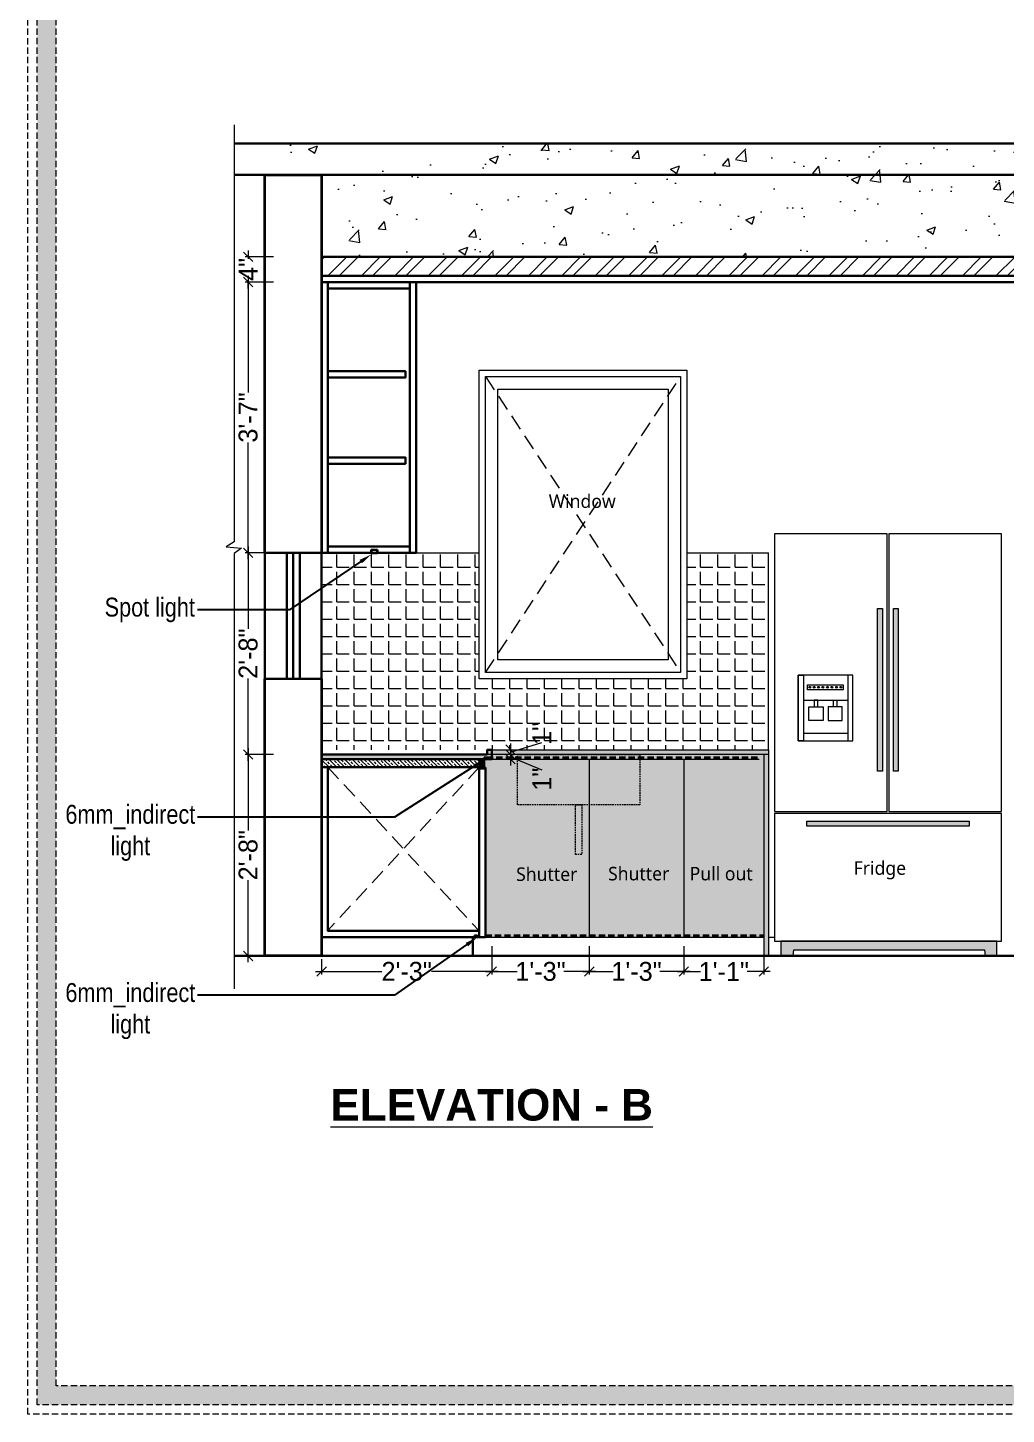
# Model space of a CAD drawing. Header units: millimetres. Extents: x 56222 to 3066687, y -650199 to -121287.
# Drawn here: x 140495 to 140650.3, y -185386 to -185165.9 of the extents above; entities that cross this region are included whole.
import ezdxf
from ezdxf import colors
from ezdxf.entities.mleader import LeaderData, LeaderLine
from ezdxf.math import Vec2, Vec3

# ---------------------------------------------------------------- set-up
doc = ezdxf.new("R2010")
doc.units = ezdxf.units.MM
doc.header["$MEASUREMENT"] = 0
doc.header["$PDMODE"] = 35
for name, pattern in [('DASHED', [0.75, 0.5, -0.25]), ('DASHED2', [0.375, 0.25, -0.125]), ('DASHEDX2', [1.5, 1, -0.5])]:
    doc.linetypes.add(name, pattern=pattern)
doc.layers.get('Defpoints').update_dxf_attribs({"color": 220})
for name, color, linetype, lineweight in [('03FUN', 37, 'Continuous', 9), ('DIM.', 250, 'Continuous', 13), ('Dimension', 10, 'DASHEDX2', 20), ('ELEVATION', 250, 'Continuous', 9), ('FIRST FLOOR ( DW_RAIL )', 7, 'Continuous', 9), ('FURNITURE', 32, 'Continuous', 9), ('furniture dimensions', 1, 'DASHED', 0), ('FURNITURE-1', 252, 'Continuous', 13), ('Labelling', 1, 'Continuous', 25), ('SECTION ( SLAB PLine )', 104, 'Continuous', 30), ('Text', 7, 'Continuous', 15), ('UTILITY', 48, 'Continuous', 9), ('wall', 7, 'Continuous', 30), ('XX~SLAB ( BEAM )~ ( DIM )', 7, 'Continuous', 9)]:
    doc.layers.add(name, color=color, linetype=linetype, lineweight=lineweight)
doc.layers.add('hatch', color=250, linetype='Continuous', lineweight=9, transparency=0.5)
doc.layers.add('str coll', color=6, linetype='Continuous')
doc.styles.add('century g', font='GOTHIC.TTF')
doc.styles.get("Standard").update_dxf_attribs({"font": 'arial.ttf', "height": 6})
doc.styles.add('style4', font='ARIALN.TTF')
doc.dimstyles.new('Archana', dxfattribs={"dimtxt": 2, "dimasz": 0.75, "dimexe": 0.5, "dimexo": 0.5, "dimgap": 0, "dimtad": 0, "dimzin": 0, "dimdsep": 46, "dimlunit": 4, "dimtxsty": 'century g', "dimblk": 'OBLIQUE', "dimcen": 0, "dimdle": 1, "dimclrd": 256, "dimclre": 256, "dimclrt": 256, "dimadec": 0, "dimazin": 0, "dimtfac": 1, "dimtofl": 0, "dimtmove": 1, "dimatfit": 3, "dimfxl": 1, "dimfxlon": 1, "dimtolj": 1, "dimtzin": 0, "dimlwd": -1, "dimlwe": -1, "dimarcsym": 0})
pattern_1 = [(50, (1711.175, -1092.216), (14.34520365, -1.2550427), [1.5, -16.5]), (355, (1711.175, -1092.216), (-2.7750267, 15.0438427), [1.2, -13.2]), (100.4514445, (1712.37, -1092.32), (11.5701769, 13.7887998), [1.2748038, -14.0228422]), (46.1842, (1711.175, -1088.216), (21.3448266, -3.3103856), [2.25, -24.75]), (96.635635, (1712.954, -1088.492), (18.693239, 19.482372), [1.9122068, -21.0342752]), (351.184164, (1711.175, -1088.216), (18.693239, 19.482372), [1.8, -19.8]), (21, (1713.175, -1089.216), (11.93814104, -8.0523778), [1.5, -16.5]), (326, (1713.175, -1089.216), (4.8663066, 14.5030009), [1.2, -13.2]), (71.451445, (1714.17, -1089.887), (16.8044475, 6.45062306), [1.2748038, -14.0228422]), (37.5, (1711.175, -1092.2157), (0.24319711, 6.65787708), [0, -13.04, 0, -13.4, 0, -13.25]), (7.5, (1711.175, -1092.216), (5.26139075, 7.88823424), [0, -7.64, 0, -12.74, 0, -5.05]), (327.5, (1706.715, -1092.2157), (10.67644872, -0.45109743), [0, -5, 0, -15.6, 0, -20.7]), (317.5, (1704.715, -1092.216), (11.6637234, 2.00209965), [0, -6.5, 0, -10.36, 0, -14.7])]

# ---------------------------------------------------------------- blocks, each defined once
blk = doc.blocks.new('_Oblique')
at = {"layer": 'wall', "color": 0, "lineweight": -2}
blk.add_line((-0.5, -0.5), (0.5, 0.5), dxfattribs=at)
blk = doc.blocks.new('*D332')
at = {"layer": 'Defpoints', "color": 0, "linetype": 'Continuous', "lineweight": 30, "transparency": 16777216}
for p in [(140568.63, -185282.01), (140541.63, -185313.26), (140568.63, -185315.72)]:
    blk.add_point(p, dxfattribs=at)
at = {"layer": 'furniture dimensions', "color": 5, "linetype": 'Continuous', "transparency": 16777216}
for p, q in [((140568.63, -185311.72), (140568.63, -185316.22)), ((140540.63, -185315.72), (140551.17, -185315.72)), ((140569.63, -185315.72), (140559.08, -185315.72))]:
    blk.add_line(p, q, dxfattribs=at)
at = {"layer": 'furniture dimensions', "color": 5, "linetype": 'ByBlock', "transparency": 16777216}
blk.add_line((140541.63, -185313.76), (140541.63, -185316.22), dxfattribs=at)
at = {"layer": 'furniture dimensions', "color": 5, "linetype": 'Continuous', "transparency": 16777216, "xscale": 1.5, "yscale": 1.5, "zscale": 1.5, "rotation": 180}
blk.add_blockref('_Oblique', (140541.63, -185315.72), dxfattribs=at)
at = {"layer": 'furniture dimensions', "color": 5, "linetype": 'Continuous', "transparency": 16777216, "xscale": 1.5, "yscale": 1.5, "zscale": 1.5}
blk.add_blockref('_Oblique', (140568.63, -185315.72), dxfattribs=at)
at = {"layer": 'furniture dimensions', "linetype": 'Continuous', "lineweight": 0, "transparency": 16777216, "insert": (140555.13, -185315.72), "char_height": 3, "attachment_point": 5, "style": 'century g'}
blk.add_mtext('\\A1;2\'-3"', dxfattribs=at)
blk = doc.blocks.new('*D333')
at = {"layer": 'Defpoints', "color": 0, "linetype": 'Continuous', "lineweight": 30, "transparency": 16777216}
for p in [(140529.96, -185281.26), (140541.63, -185281.26), (140541.63, -185313.26)]:
    blk.add_point(p, dxfattribs=at)
at = {"layer": 'furniture dimensions', "color": 5, "linetype": 'Continuous', "transparency": 16777216}
for p, q in [((140529.96, -185280.26), (140529.96, -185293.31)), ((140533.96, -185281.26), (140529.46, -185281.26)), ((140529.96, -185314.26), (140529.96, -185301.22))]:
    blk.add_line(p, q, dxfattribs=at)
at = {"layer": 'furniture dimensions', "color": 5, "linetype": 'ByBlock', "transparency": 16777216}
blk.add_line((140533.96, -185313.26), (140529.46, -185313.26), dxfattribs=at)
at = {"layer": 'furniture dimensions', "color": 5, "linetype": 'Continuous', "transparency": 16777216, "xscale": 1.5, "yscale": 1.5, "zscale": 1.5}
for p, rotation in [((140529.96, -185281.26), 90), ((140529.96, -185313.26), 270)]:
    blk.add_blockref('_Oblique', p, dxfattribs=dict(at, rotation=rotation))
at = {"layer": 'furniture dimensions', "linetype": 'Continuous', "lineweight": 0, "transparency": 16777216, "insert": (140529.96, -185297.26), "char_height": 3, "attachment_point": 5, "rotation": 90, "style": 'century g'}
blk.add_mtext('\\A1;2\'-8"', dxfattribs=at)
blk = doc.blocks.new('*D334')
at = {"layer": 'Defpoints', "color": 0, "linetype": 'Continuous', "lineweight": 30, "transparency": 16777216}
for p in [(140529.96, -185249.26), (140541.63, -185249.26), (140541.63, -185281.26)]:
    blk.add_point(p, dxfattribs=at)
at = {"layer": 'furniture dimensions', "color": 5, "linetype": 'Continuous', "transparency": 16777216}
for p, q in [((140533.96, -185249.26), (140529.46, -185249.26)), ((140529.96, -185248.26), (140529.96, -185261.31)), ((140529.96, -185282.26), (140529.96, -185269.22))]:
    blk.add_line(p, q, dxfattribs=at)
at = {"layer": 'furniture dimensions', "color": 5, "linetype": 'ByBlock', "transparency": 16777216}
blk.add_line((140533.96, -185281.26), (140529.46, -185281.26), dxfattribs=at)
at = {"layer": 'furniture dimensions', "color": 5, "linetype": 'Continuous', "transparency": 16777216, "xscale": 1.5, "yscale": 1.5, "zscale": 1.5}
for p, rotation in [((140529.96, -185249.26), 90), ((140529.96, -185281.26), 270)]:
    blk.add_blockref('_Oblique', p, dxfattribs=dict(at, rotation=rotation))
at = {"layer": 'furniture dimensions', "linetype": 'Continuous', "lineweight": 0, "transparency": 16777216, "insert": (140529.96, -185265.26), "char_height": 3, "attachment_point": 5, "rotation": 90, "style": 'century g'}
blk.add_mtext('\\A1;2\'-8"', dxfattribs=at)
blk = doc.blocks.new('*D335')
at = {"layer": 'Defpoints', "color": 0, "linetype": 'Continuous', "lineweight": 30, "transparency": 16777216}
for p in [(140529.96, -185206.26), (140541.63, -185206.26), (140541.63, -185249.26)]:
    blk.add_point(p, dxfattribs=at)
at = {"layer": 'furniture dimensions', "color": 5, "linetype": 'Continuous', "transparency": 16777216}
for p, q in [((140533.96, -185206.26), (140529.46, -185206.26)), ((140529.96, -185205.26), (140529.96, -185223.82)), ((140529.96, -185250.26), (140529.96, -185231.71))]:
    blk.add_line(p, q, dxfattribs=at)
at = {"layer": 'furniture dimensions', "color": 5, "linetype": 'ByBlock', "transparency": 16777216}
blk.add_line((140533.96, -185249.26), (140529.46, -185249.26), dxfattribs=at)
at = {"layer": 'furniture dimensions', "color": 5, "linetype": 'Continuous', "transparency": 16777216, "xscale": 1.5, "yscale": 1.5, "zscale": 1.5}
for p, rotation in [((140529.96, -185206.26), 90), ((140529.96, -185249.26), 270)]:
    blk.add_blockref('_Oblique', p, dxfattribs=dict(at, rotation=rotation))
at = {"layer": 'furniture dimensions', "linetype": 'Continuous', "lineweight": 0, "transparency": 16777216, "insert": (140529.96, -185227.76), "char_height": 3, "attachment_point": 5, "rotation": 90, "style": 'century g'}
blk.add_mtext('\\A1;3\'-7"', dxfattribs=at)
blk = doc.blocks.new('*D336')
at = {"layer": 'Defpoints', "color": 0, "linetype": 'Continuous', "lineweight": 30, "transparency": 16777216}
for p in [(140568.63, -185282.01), (140584.13, -185310.26), (140584.13, -185315.72)]:
    blk.add_point(p, dxfattribs=at)
at = {"layer": 'furniture dimensions', "color": 5, "linetype": 'ByBlock', "transparency": 16777216}
blk.add_line((140568.63, -185311.72), (140568.63, -185316.22), dxfattribs=at)
at = {"layer": 'furniture dimensions', "color": 5, "linetype": 'Continuous', "transparency": 16777216}
for p, q in [((140584.13, -185311.72), (140584.13, -185316.22)), ((140567.63, -185315.72), (140572.66, -185315.72)), ((140585.13, -185315.72), (140580.1, -185315.72))]:
    blk.add_line(p, q, dxfattribs=at)
at = {"layer": 'furniture dimensions', "color": 5, "linetype": 'Continuous', "transparency": 16777216, "xscale": 1.5, "yscale": 1.5, "zscale": 1.5, "rotation": 180}
blk.add_blockref('_Oblique', (140568.63, -185315.72), dxfattribs=at)
at = {"layer": 'furniture dimensions', "color": 5, "linetype": 'Continuous', "transparency": 16777216, "xscale": 1.5, "yscale": 1.5, "zscale": 1.5}
blk.add_blockref('_Oblique', (140584.13, -185315.72), dxfattribs=at)
at = {"layer": 'furniture dimensions', "linetype": 'Continuous', "lineweight": 0, "transparency": 16777216, "insert": (140576.38, -185315.72), "char_height": 3, "attachment_point": 5, "style": 'century g'}
blk.add_mtext('\\A1;1\'-3"', dxfattribs=at)
blk = doc.blocks.new('*D337')
at = {"layer": 'Defpoints', "color": 0, "linetype": 'Continuous', "lineweight": 30, "transparency": 16777216}
for p in [(140599.13, -185310.26), (140611.86, -185310.26), (140611.86, -185315.72)]:
    blk.add_point(p, dxfattribs=at)
at = {"layer": 'furniture dimensions', "color": 5, "linetype": 'ByBlock', "transparency": 16777216}
blk.add_line((140599.13, -185311.72), (140599.13, -185316.22), dxfattribs=at)
at = {"layer": 'furniture dimensions', "color": 5, "linetype": 'Continuous', "transparency": 16777216}
for p, q in [((140611.86, -185311.72), (140611.86, -185316.22)), ((140598.13, -185315.72), (140601.77, -185315.72)), ((140612.86, -185315.72), (140609.21, -185315.72))]:
    blk.add_line(p, q, dxfattribs=at)
at = {"layer": 'furniture dimensions', "color": 5, "linetype": 'Continuous', "transparency": 16777216, "xscale": 1.5, "yscale": 1.5, "zscale": 1.5, "rotation": 180}
blk.add_blockref('_Oblique', (140599.13, -185315.72), dxfattribs=at)
at = {"layer": 'furniture dimensions', "color": 5, "linetype": 'Continuous', "transparency": 16777216, "xscale": 1.5, "yscale": 1.5, "zscale": 1.5}
blk.add_blockref('_Oblique', (140611.86, -185315.72), dxfattribs=at)
at = {"layer": 'furniture dimensions', "linetype": 'Continuous', "lineweight": 0, "transparency": 16777216, "insert": (140605.49, -185315.72), "char_height": 3, "attachment_point": 5, "style": 'century g'}
blk.add_mtext('\\A1;1\'-1"', dxfattribs=at)
blk = doc.blocks.new('*D318')
at = {"layer": 'Defpoints', "color": 0, "linetype": 'Continuous', "lineweight": 30, "transparency": 16777216}
for p in [(140529.96, -185202.26), (140541.63, -185202.26), (140541.63, -185206.26)]:
    blk.add_point(p, dxfattribs=at)
at = {"layer": 'furniture dimensions', "color": 5, "linetype": 'Continuous', "transparency": 16777216}
for p, q in [((140529.96, -185201.26), (140529.96, -185202.56)), ((140533.96, -185202.26), (140529.46, -185202.26)), ((140529.96, -185207.26), (140529.96, -185205.97))]:
    blk.add_line(p, q, dxfattribs=at)
at = {"layer": 'furniture dimensions', "color": 5, "linetype": 'ByBlock', "transparency": 16777216}
blk.add_line((140533.96, -185206.26), (140529.46, -185206.26), dxfattribs=at)
at = {"layer": 'furniture dimensions', "color": 5, "linetype": 'Continuous', "transparency": 16777216, "xscale": 1.5, "yscale": 1.5, "zscale": 1.5}
for p, rotation in [((140529.96, -185202.26), 90), ((140529.96, -185206.26), 270)]:
    blk.add_blockref('_Oblique', p, dxfattribs=dict(at, rotation=rotation))
at = {"layer": 'furniture dimensions', "linetype": 'Continuous', "lineweight": 0, "transparency": 16777216, "insert": (140529.96, -185204.26), "char_height": 3, "attachment_point": 5, "rotation": 90, "style": 'century g'}
blk.add_mtext('\\A1;4"', dxfattribs=at)
blk = doc.blocks.new('*D291')
at = {"layer": 'Defpoints', "color": 0, "linetype": 'Continuous', "lineweight": 30, "transparency": 16777216}
for p in [(140584.13, -185310.26), (140599.13, -185310.26), (140599.13, -185315.72)]:
    blk.add_point(p, dxfattribs=at)
at = {"layer": 'furniture dimensions', "color": 5, "linetype": 'ByBlock', "transparency": 16777216}
blk.add_line((140584.13, -185311.72), (140584.13, -185316.22), dxfattribs=at)
at = {"layer": 'furniture dimensions', "color": 5, "linetype": 'Continuous', "transparency": 16777216}
for p, q in [((140599.13, -185311.72), (140599.13, -185316.22)), ((140583.13, -185315.72), (140587.91, -185315.72)), ((140600.13, -185315.72), (140595.35, -185315.72))]:
    blk.add_line(p, q, dxfattribs=at)
at = {"layer": 'furniture dimensions', "color": 5, "linetype": 'Continuous', "transparency": 16777216, "xscale": 1.5, "yscale": 1.5, "zscale": 1.5, "rotation": 180}
blk.add_blockref('_Oblique', (140584.13, -185315.72), dxfattribs=at)
at = {"layer": 'furniture dimensions', "color": 5, "linetype": 'Continuous', "transparency": 16777216, "xscale": 1.5, "yscale": 1.5, "zscale": 1.5}
blk.add_blockref('_Oblique', (140599.13, -185315.72), dxfattribs=at)
at = {"layer": 'furniture dimensions', "linetype": 'Continuous', "lineweight": 0, "transparency": 16777216, "insert": (140591.63, -185315.72), "char_height": 3, "attachment_point": 5, "style": 'century g'}
blk.add_mtext('\\A1;1\'-3"', dxfattribs=at)
blk = doc.blocks.new('*D338')
at = {"layer": 'Defpoints', "color": 0, "linetype": 'Continuous', "lineweight": 30, "transparency": 16777216}
for p in [(140571.61, -185280.51), (140571.61, -185281.26), (140571.61, -185281.26)]:
    blk.add_point(p, dxfattribs=at)
at = {"layer": 'furniture dimensions', "color": 5, "linetype": 'Continuous', "transparency": 16777216}
for p, q in [((140571.61, -185280.89), (140576.61, -185279.39)), ((140571.61, -185279.51), (140571.61, -185282.26)), ((140571.61, -185281.26), (140572.11, -185281.26))]:
    blk.add_line(p, q, dxfattribs=at)
at = {"layer": 'furniture dimensions', "color": 5, "linetype": 'ByBlock', "transparency": 16777216}
blk.add_line((140571.61, -185280.51), (140572.11, -185280.51), dxfattribs=at)
at = {"layer": 'furniture dimensions', "color": 5, "linetype": 'Continuous', "transparency": 16777216, "xscale": 1.5, "yscale": 1.5, "zscale": 1.5}
for p, rotation in [((140571.61, -185280.51), 90), ((140571.61, -185281.26), 270)]:
    blk.add_blockref('_Oblique', p, dxfattribs=dict(at, rotation=rotation))
at = {"layer": 'furniture dimensions', "linetype": 'Continuous', "lineweight": 0, "transparency": 16777216, "insert": (140576.61, -185277.93), "char_height": 3, "attachment_point": 5, "rotation": 90, "style": 'century g'}
blk.add_mtext('\\A1;1"', dxfattribs=at)
blk = doc.blocks.new('*D339')
at = {"layer": 'Defpoints', "color": 0, "linetype": 'Continuous', "lineweight": 30, "transparency": 16777216}
for p in [(140571.61, -185281.26), (140571.61, -185282.01), (140571.61, -185282.01)]:
    blk.add_point(p, dxfattribs=at)
at = {"layer": 'furniture dimensions', "color": 5, "linetype": 'Continuous', "transparency": 16777216}
for p, q in [((140571.61, -185280.26), (140571.61, -185283.01)), ((140571.61, -185281.64), (140576.61, -185283.73)), ((140571.61, -185282.01), (140572.11, -185282.01))]:
    blk.add_line(p, q, dxfattribs=at)
at = {"layer": 'furniture dimensions', "color": 5, "linetype": 'ByBlock', "transparency": 16777216}
blk.add_line((140571.61, -185281.26), (140572.11, -185281.26), dxfattribs=at)
at = {"layer": 'furniture dimensions', "color": 5, "linetype": 'Continuous', "transparency": 16777216, "xscale": 1.5, "yscale": 1.5, "zscale": 1.5}
for p, rotation in [((140571.61, -185281.26), 90), ((140571.61, -185282.01), 270)]:
    blk.add_blockref('_Oblique', p, dxfattribs=dict(at, rotation=rotation))
at = {"layer": 'furniture dimensions', "linetype": 'Continuous', "lineweight": 0, "transparency": 16777216, "insert": (140576.61, -185285.19), "char_height": 3, "attachment_point": 5, "rotation": 90, "style": 'century g'}
blk.add_mtext('\\A1;1"', dxfattribs=at)

msp = doc.modelspace()

# ---------------------------------------------------------------- hatches: boundary and pattern name
at = {"layer": '03FUN', "linetype": 'ByBlock'}
h = msp.add_hatch(color=250, dxfattribs=at)
h.paths.add_polyline_path([(140633.2, -185258.11), (140632.43, -185258.11), (140632.43, -185283.89), (140633.2, -185283.89)])
h.paths.add_polyline_path([(140630.69, -185258.11), (140629.92, -185258.11), (140629.92, -185283.89), (140630.69, -185283.89)])
for points in [[(140644.45, -185291.87), (140618.67, -185291.87), (140618.67, -185292.65), (140644.45, -185292.65)], [(140648.84, -185310.9), (140614.52, -185310.9), (140614.52, -185313.26), (140616.5, -185313.26), (140616.62, -185312.3), (140646.87, -185312.3), (140646.99, -185313.26), (140648.84, -185313.26)]]:
    msp.add_hatch(color=250, dxfattribs=at).paths.add_polyline_path(points)
at = {"layer": 'Dimension', "true_color": 0xd39e00}
h = msp.add_hatch(color=42, dxfattribs=at)
h.paths.add_polyline_path([(140496.46, -185082.32), (140496.46, -185384.51), (140925.8, -185384.51), (140925.8, -185082.32)])
h.paths.add_polyline_path([(140499.47, -185085.33), (140922.78, -185085.33), (140922.78, -185381.5), (140499.47, -185381.5)], flags=16)
at = {"layer": 'FURNITURE', "lineweight": 5, "true_color": 0xc7c8ca, "transparency": 33554687}
h = msp.add_hatch(dxfattribs=at)
h.set_pattern_fill('ANGLE', color=9, scale=10)
h.set_pattern_definition([(0, (-115.7287, -1095.0226), (0, 2.75), [2, -0.75]), (90, (-115.7287, -1095.0226), (-2.75, 2e-16), [2, -0.75])])
h.paths.add_polyline_path([(140612.61, -185249.26), (140599.63, -185249.26), (140599.63, -185269.26), (140566.63, -185269.26), (140566.63, -185249.26), (140541.63, -185249.26), (140541.63, -185280.51), (140563.58, -185280.51, -0.441975), (140570.17, -185280.51), (140612.61, -185280.51)])
h.paths.add_polyline_path([(140563.58, -185280.51), (140566.24, -185280.51, -0.04077), (140566.25, -185280.51), (140566.78, -185280.51), (140570.17, -185280.51, 0.44186)], flags=17)
at = {"layer": 'FURNITURE', "lineweight": 30, "true_color": 0x939598, "transparency": 33554687}
h = msp.add_hatch(color=252, dxfattribs=at)
h.dxf.hatch_style = 1
edge = h.paths.add_edge_path()
edge.add_line((140541.63, -185282.01), (140541.63, -185281.25))
edge.add_line((140541.63, -185281.25), (140567.9, -185281.26))
edge.add_line((140567.9, -185281.26), (140567.9, -185280.61))
edge.add_arc((140568, -185280.61), 0.1, 90, 180, ccw=False)
edge.add_line((140568, -185280.51), (140568.53, -185280.51))
edge.add_arc((140568.53, -185280.61), 0.1, 0, 90, ccw=False)
edge.add_line((140568.63, -185280.61), (140568.63, -185282.01))
edge.add_line((140568.63, -185282.01), (140541.63, -185282.01))
at = {"layer": 'FURNITURE', "lineweight": 30, "true_color": 0x636466, "transparency": 33554687}
h = msp.add_hatch(color=251, dxfattribs=at)
h.dxf.hatch_style = 1
h.paths.add_polyline_path([(140612.61, -185280.51), (140568.53, -185280.51, -0.418282), (140568.63, -185280.61), (140568.63, -185281.26), (140572.73, -185281.26), (140572.73, -185281.26), (140592.16, -185281.26), (140612.61, -185281.26)])
at = {"layer": 'FURNITURE', "lineweight": 30, "true_color": 0x939598, "transparency": 33554687}
h = msp.add_hatch(color=252, dxfattribs=at)
h.dxf.hatch_style = 1
h.paths.add_polyline_path([(140611.86, -185281.26), (140592.16, -185281.26), (140592.16, -185282.01), (140611.11, -185282.01)])
h.paths.add_polyline_path([(140592.16, -185281.26), (140572.73, -185281.26), (140572.73, -185282.01), (140592.16, -185282.01)])
h.paths.add_polyline_path([(140572.73, -185281.26), (140566.88, -185281.26), (140566.88, -185282.01), (140572.73, -185282.01)])
h.paths.add_polyline_path([(140611.86, -185281.26), (140611.11, -185282.01), (140611.11, -185282.01), (140611.86, -185282.01)])
at = {"layer": 'FURNITURE', "lineweight": 30, "true_color": 0xc8a668, "transparency": 33554559}
h = msp.add_hatch(color=43, dxfattribs=at)
h.dxf.hatch_style = 1
edge = h.paths.add_edge_path()
edge.add_line((140567.63, -185282.01), (140566.88, -185282.01))
edge.add_line((140566.88, -185282.01), (140566.88, -185282.01))
edge.add_line((140566.88, -185282.01), (140566.88, -185283.11))
edge.add_arc((140567.08, -185283.11), 0.2, 180, 270)
edge.add_line((140567.08, -185283.31), (140567.63, -185283.31))
edge.add_line((140567.63, -185283.31), (140567.63, -185283.01))
edge.add_line((140567.63, -185283.01), (140567.63, -185283.01))
edge.add_line((140567.63, -185283.01), (140567.63, -185282.01))
at = {"layer": 'FURNITURE', "lineweight": 0, "true_color": 0xc8a668, "transparency": 33554559}
h = msp.add_hatch(color=43, dxfattribs=at)
h.dxf.hatch_style = 1
h.paths.add_polyline_path([(140569.13, -185282.01), (140567.63, -185282.01), (140567.63, -185310.26), (140569.13, -185310.26)])
at = {"layer": 'FURNITURE', "lineweight": 30, "true_color": 0xc8a668, "transparency": 33554559}
h = msp.add_hatch(color=43, dxfattribs=at)
h.dxf.hatch_style = 1
h.paths.add_polyline_path([(140584.13, -185282.01), (140569.13, -185282.01), (140569.13, -185310.26), (140584.13, -185310.26)])
h.paths.add_polyline_path([(140599.13, -185282.01), (140584.13, -185282.01), (140584.13, -185310.26), (140599.13, -185310.26)])
h.paths.add_polyline_path([(140611.86, -185282.01), (140599.13, -185282.01), (140599.13, -185310.26), (140611.86, -185310.26)])
at = {"layer": 'FURNITURE', "lineweight": 30, "true_color": 0x939598, "transparency": 33554687}
h = msp.add_hatch(color=252, dxfattribs=at)
h.dxf.hatch_style = 1
h.paths.add_polyline_path([(140612.61, -185281.26), (140611.86, -185281.26), (140611.86, -185313.26), (140612.61, -185313.26)])
at = {"layer": 'FURNITURE-1', "lineweight": 18, "true_color": 0xc7c8ca}
h = msp.add_hatch(dxfattribs=at)
h.set_pattern_fill('AR-CONC', color=9, scale=2)
h.set_pattern_definition(pattern_1)
h.paths.add_polyline_path([(140785.66, -185184.26), (140527.75, -185184.26), (140527.75, -185189.26), (140773.63, -185189.26), (140778.13, -185189.26), (140785.66, -185189.26)])
h = msp.add_hatch(dxfattribs=at)
h.set_pattern_fill('AR-CONC', color=9, scale=2)
h.set_pattern_definition(pattern_1)
h.paths.add_polyline_path([(140773.63, -185189.26), (140696.13, -185189.26), (140541.63, -185189.26), (140541.63, -185202.26), (140773.63, -185202.26)])
at = {"layer": 'FURNITURE-1', "lineweight": 18, "transparency": 33554572}
h = msp.add_hatch(dxfattribs=at)
h.set_pattern_fill('ANSI32', color=6, scale=10)
h.set_pattern_definition([(45, (1711.175, -1092.2157), (-2.65165043, 2.65165043), []), (45, (1712.943, -1092.2157), (-2.65165043, 2.65165043), [])])
h.paths.add_polyline_path([(140773.63, -185202.26), (140696.13, -185202.26), (140696.13, -185202.29), (140687.13, -185202.29), (140541.63, -185202.26), (140541.63, -185205.26), (140773.63, -185205.26)])
at = {"layer": 'hatch', "transparency": 33554651}
h = msp.add_hatch(dxfattribs=at)
h.set_pattern_fill('ANSI33', color=256, scale=3.493167, angle=90, style=0)
h.set_pattern_definition([(135, (-5354664.0167, 4411106.0125), (-0.61751058278, -0.61751058278), []), (135, (-5354664.0167, 4411106.63), (-0.61751058278, -0.61751058278), [0.43664592054, -0.21832296027])])
h.paths.add_polyline_path([(140541.63, -185283.3), (140541.63, -185282.01), (140566.68, -185282.02), (140566.68, -185283.3)])

# ---------------------------------------------------------------- linework, layer by layer
at = {"layer": 'Dimension', "color": 42, "true_color": 0xd39e00, "elevation": 0.26}
for points in [[(140494.95, -185080.81), (140927.3, -185080.81), (140927.3, -185386.02), (140494.95, -185386.02)], [(140496.46, -185082.32), (140925.8, -185082.32), (140925.8, -185384.51), (140496.46, -185384.51)], [(140499.47, -185085.33), (140922.78, -185085.33), (140922.78, -185381.5), (140499.47, -185381.5)]]:
    msp.add_lwpolyline(points, close=True, dxfattribs=at)
at = {"layer": 'ELEVATION', "lineweight": 0, "elevation": 0.13}
for points in [[(140566.63, -185220.26), (140599.63, -185220.26), (140599.63, -185269.26), (140566.63, -185269.26)], [(140567.63, -185221.26), (140598.63, -185221.26), (140598.63, -185268.26), (140567.63, -185268.26)], [(140569.63, -185223.26), (140596.63, -185223.26), (140596.63, -185266.26), (140569.63, -185266.26)]]:
    msp.add_lwpolyline(points, close=True, dxfattribs=at)
at = {"layer": 'FIRST FLOOR ( DW_RAIL )', "lineweight": 0}
for p, q in [((140541.63, -185249.26, 0.13), (140541.63, -185206.26, 0.13)), ((140565.64, -185310.26, 0.13), (140568.63, -185310.26, 0.13))]:
    msp.add_line(p, q, dxfattribs=at)
at = {"layer": 'FURNITURE', "lineweight": 30, "ltscale": 0.4}
for p, q in [((140542.63, -185206.26, 0.13), (140542.63, -185249.26, 0.13)), ((140568, -185280.51, 0.13), (140568.53, -185280.51, 0.13)), ((140567.9, -185281.26, 0.13), (140541.63, -185281.25, 0.13)), ((140541.63, -185281.26, 0.13), (140541.63, -185310.27, 0.13)), ((140566.88, -185282.01, 0.13), (140541.63, -185282.01, 0.13)), ((140541.63, -185283.3, 0.13), (140541.63, -185313.26, 0.13)), ((140542.63, -185282.01, 0.13), (140542.63, -185282.01, 0.13)), ((140542.63, -185283.3, 0.13), (140542.63, -185309.27, 0.13)), ((140566.63, -185310.26, 0.13), (140566.63, -185283.3, 0.13)), ((140567.63, -185310.26, 0.13), (140567.63, -185283.31, 0.13)), ((140566.63, -185283.51, 0.13), (140567.63, -185283.51, 0.13)), ((140565.63, -185310.26, 0.13), (140565.63, -185313.26, 0.13)), ((140567.63, -185310.26, 0.13), (140566.63, -185310.26, 0.13))]:
    msp.add_line(p, q, dxfattribs=at)
at = {"layer": 'FURNITURE', "lineweight": 30}
for p, q in [((140550.48, -185248.76, 0.13), (140549.48, -185248.76, 0.13)), ((140549.48, -185248.76, 0.13), (140549.48, -185249.26, 0.13)), ((140550.48, -185248.76, 0.13), (140550.48, -185249.26, 0.13)), ((140566.68, -185283.3, 0.13), (140541.63, -185283.3, 0.13)), ((140567.44, -185281.75, 0.13), (140567.88, -185281.75, 0.13)), ((140567.44, -185281.75, 0.13), (140567.44, -185282.01, 0.13)), ((140567.88, -185281.75, 0.13), (140567.88, -185282.01, 0.13)), ((140565.91, -185310, 0.13), (140566.35, -185310, 0.13)), ((140565.91, -185310, 0.13), (140565.91, -185310.26, 0.13)), ((140566.35, -185310, 0.13), (140566.35, -185310.26, 0.13))]:
    msp.add_line(p, q, dxfattribs=at)
at = {"layer": 'FURNITURE', "color": 9, "lineweight": 5, "true_color": 0xc7c8ca, "transparency": 33554687}
for p, q in [((140556.63, -185249.26, 0.13), (140566.63, -185249.26, 0.13)), ((140599.63, -185249.26, 0.13), (140612.61, -185249.26, 0.13)), ((140612.61, -185280.51, 0.13), (140612.61, -185249.26, 0.13))]:
    msp.add_line(p, q, dxfattribs=at)
at = {"layer": 'FURNITURE', "color": 0, "lineweight": 0}
for p, q in [((140568.27, -185280.51, 0.13), (140612.61, -185280.51, 0.13)), ((140612.61, -185280.51, 0.13), (140612.61, -185313.29, 0.13)), ((140612.61, -185281.26, 0.13), (140541.63, -185281.26, 0.13)), ((140566.88, -185282.01, 0.13), (140611.11, -185282.01, 0.13)), ((140611.86, -185281.26, 0.13), (140611.86, -185313.26, 0.13))]:
    msp.add_line(p, q, dxfattribs=at)
at = {"layer": 'FURNITURE', "color": 0, "lineweight": 30, "ltscale": 0.4}
msp.add_line((140566.88, -185282.01, 0.13), (140541.63, -185282.01, 0.13), dxfattribs=at)
at = {"layer": 'FURNITURE', "lineweight": 0}
for p, q in [((140566.16, -185281.26, 0.13), (140544.63, -185281.26, 0.13)), ((140568.63, -185282.01, 0.13), (140611.13, -185282.01, 0.13)), ((140584.13, -185282.01, 0.13), (140584.13, -185310.26, 0.13)), ((140599.13, -185282.01, 0.13), (140599.13, -185310.26, 0.13)), ((140568.63, -185310.26, 0.13), (140611.86, -185310.26, 0.13))]:
    msp.add_line(p, q, dxfattribs=at)
at = {"layer": 'FURNITURE', "color": 3, "linetype": 'DASHEDX2', "lineweight": 30}
for p, q in [((140567.86, -185281.76, 0.13), (140611.36, -185281.76, 0.13)), ((140567.64, -185310.01, 0.13), (140611.86, -185310.01, 0.13))]:
    msp.add_line(p, q, dxfattribs=at)
at = {"layer": 'FURNITURE', "lineweight": 30, "ltscale": 0.4, "elevation": 0.13}
for points in [[(140556.63, -185207.26), (140556.63, -185206.26), (140541.63, -185206.26)], [(140542.63, -185207.26), (140555.63, -185207.26)], [(140542.63, -185248.26), (140555.63, -185248.26), (140555.63, -185249.26), (140541.63, -185249.26), (140541.63, -185248.26)], [(140566.63, -185310.26), (140541.63, -185310.27), (140541.63, -185309.27)], [(140566.63, -185309.26), (140542.63, -185309.27), (140542.63, -185309.27)], [(140567.63, -185309.26), (140567.63, -185309.26), (140567.63, -185310.26)]]:
    msp.add_lwpolyline(points, dxfattribs=at)
msp.add_lwpolyline([(140556.63, -185206.26), (140555.63, -185206.26), (140555.63, -185249.26), (140556.63, -185249.26)], close=True, dxfattribs=at)
at = {"layer": 'FURNITURE', "lineweight": 30, "elevation": 0.13}
for points in [[(140542.63, -185221.43), (140554.93, -185221.43), (140554.93, -185220.43), (140542.63, -185220.43)], [(140542.63, -185235.1), (140554.93, -185235.1), (140554.93, -185234.1), (140542.63, -185234.1)]]:
    msp.add_lwpolyline(points, close=True, dxfattribs=at)
at = {"layer": 'FURNITURE', "color": 3, "lineweight": 30, "elevation": 0.13}
for points in [[(140550.44, -185248.79), (140549.53, -185248.79), (140549.53, -185249.3), (140550.44, -185249.3)], [(140567.46, -185281.76), (140567.86, -185281.76), (140567.86, -185282.01), (140567.46, -185282.01)], [(140565.93, -185310.01), (140566.33, -185310.01), (140566.33, -185310.26), (140565.93, -185310.26)]]:
    msp.add_lwpolyline(points, close=True, dxfattribs=at)
at = {"layer": 'FURNITURE', "lineweight": 30, "ltscale": 0.4, "elevation": 0.13}
msp.add_lwpolyline([(140567.9, -185281.26), (140567.9, -185280.61, -0.414214), (140568, -185280.51), (140568.53, -185280.51, -0.414214), (140568.63, -185280.61), (140568.63, -185282.01), (140566.68, -185282.01)], format="xyb", dxfattribs=at)
msp.add_lwpolyline([(140567.63, -185283.31), (140567.08, -185283.31, -0.414214), (140566.88, -185283.11), (140566.88, -185282.01), (140566.68, -185282.01), (140566.68, -185283.31, 0.414214), (140566.88, -185283.51), (140567.63, -185283.51)], format="xyb", close=True, dxfattribs=at)
at = {"layer": 'FURNITURE-1', "color": 252, "linetype": 'DASHED2', "lineweight": 0, "true_color": 0x939598, "elevation": 0.13}
for points in [[(140572.73, -185281.26), (140592.16, -185281.26), (140592.16, -185289.26), (140572.73, -185289.26)], [(140581.96, -185289.26), (140582.92, -185289.26), (140582.92, -185297.16), (140581.96, -185297.16)]]:
    msp.add_lwpolyline(points, close=True, dxfattribs=at)
at = {"layer": 'hatch', "lineweight": 35, "transparency": 33554687, "elevation": 0.13}
for points in [[(140532.63, -185249.26), (140532.63, -185189.26), (140541.63, -185189.26), (140541.63, -185249.26)], [(140541.63, -185269.26), (140541.63, -185313.26), (140532.63, -185313.26), (140532.63, -185269.26)]]:
    msp.add_lwpolyline(points, dxfattribs=at)
at = {"layer": 'Labelling', "color": 9, "linetype": 'DASHED2', "lineweight": 0, "ltscale": 10, "true_color": 0xc7c8ca}
for p, q in [((140567.63, -185221.26, 0.13), (140598.63, -185268.26, 0.13)), ((140567.63, -185268.26, 0.13), (140598.63, -185221.26, 0.13))]:
    msp.add_line(p, q, dxfattribs=at)
at = {"layer": 'Labelling', "color": 251, "linetype": 'DASHED2', "lineweight": 0, "ltscale": 10, "true_color": 0x636466}
for p, q in [((140566.63, -185283.3, 0.13), (140542.63, -185309.19, 0.13)), ((140542.63, -185283.3, 0.13), (140566.63, -185309.26, 0.13))]:
    msp.add_line(p, q, dxfattribs=at)
at = {"layer": 'SECTION ( SLAB PLine )', "color": 1}
for p, q in [((140527.75, -185184.26, 0.13), (140785.66, -185184.26, 0.13)), ((140527.75, -185189.26, 0.13), (140687.13, -185189.26, 0.13)), ((140541.63, -185202.26, 0.13), (140773.63, -185202.26, 0.13)), ((140527.75, -185313.26, 0.13), (140785.66, -185313.26, 0.13))]:
    msp.add_line(p, q, dxfattribs=at)
at = {"layer": 'SECTION ( SLAB PLine )', "color": 1, "lineweight": 0}
msp.add_line((140612.61, -185310.26, 0.13), (140613.56, -185310.26, 0.13), dxfattribs=at)
at = {"layer": 'str coll', "lineweight": 30}
for p, q in [((140773.63, -185205.26, 0.13), (140541.63, -185205.26, 0.13)), ((140773.63, -185206.26, 0.13), (140541.63, -185206.26, 0.13))]:
    msp.add_line(p, q, dxfattribs=at)
at = {"layer": 'Text', "color": 251, "linetype": 'Continuous', "lineweight": 0, "true_color": 0x636466, "elevation": 0.13}
msp.add_lwpolyline([(140527.75, -185181.32), (140527.75, -185247.5), (140526.49, -185248.28), (140528.92, -185248.53), (140527.75, -185249.37), (140527.75, -185318.5)], dxfattribs=at)
at = {"layer": 'UTILITY'}
for p, q in [((140618.13, -185272.65, 0.13), (140625.18, -185272.65, 0.13)), ((140618.13, -185277.9, 0.13), (140625.18, -185277.9, 0.13))]:
    msp.add_line(p, q, dxfattribs=at)
at = {"layer": 'UTILITY', "elevation": 0.13}
for points in [[(140631.43, -185246.26), (140613.56, -185246.26), (140613.56, -185290.31), (140631.43, -185290.31)], [(140649.56, -185246.26), (140631.71, -185246.26), (140631.71, -185290.31), (140649.56, -185290.31)], [(140630.69, -185258.11), (140630.69, -185283.89), (140629.92, -185283.89), (140629.92, -185258.11)], [(140633.2, -185258.11), (140633.2, -185283.89), (140632.43, -185283.89), (140632.43, -185258.11)], [(140617.3, -185279.1), (140626, -185279.1), (140626, -185268.66), (140617.3, -185268.66)], [(140617.3, -185268.66), (140618.13, -185268.66), (140618.13, -185279.1), (140617.3, -185279.1)], [(140626, -185268.66), (140625.18, -185268.66), (140625.18, -185279.1), (140626, -185279.1)], [(140618.76, -185270.19), (140624.42, -185270.19), (140624.42, -185271.01), (140618.76, -185271.01)], [(140619.01, -185273.71), (140621.26, -185273.71), (140621.26, -185275.85), (140619.01, -185275.85)], [(140619.86, -185273.71), (140620.41, -185273.71), (140620.41, -185272.65), (140619.86, -185272.65)], [(140624.3, -185273.71), (140622.04, -185273.71), (140622.04, -185275.85), (140624.3, -185275.85)], [(140623.45, -185273.71), (140622.89, -185273.71), (140622.89, -185272.65), (140623.45, -185272.65)], [(140649.56, -185290.66), (140613.56, -185290.66), (140613.56, -185310.9), (140649.56, -185310.9)], [(140618.67, -185291.87), (140644.45, -185291.87), (140644.45, -185292.65), (140618.67, -185292.65)], [(140648.84, -185310.9), (140614.52, -185310.9), (140614.52, -185313.26), (140616.5, -185313.26), (140616.62, -185312.3), (140646.87, -185312.3), (140646.99, -185313.26), (140648.84, -185313.26)]]:
    msp.add_lwpolyline(points, close=True, dxfattribs=at)
at = {"layer": 'UTILITY'}
for centre in [(140619.13, -185270.6, 0.13), (140619.83, -185270.6, 0.13), (140620.53, -185270.6, 0.13), (140621.22, -185270.6, 0.13), (140621.96, -185270.6, 0.13), (140622.66, -185270.6, 0.13), (140623.4, -185270.6, 0.13), (140624.09, -185270.6, 0.13)]:
    msp.add_circle(centre, 0.145, dxfattribs=at)
at = {"layer": 'XX~SLAB ( BEAM )~ ( DIM )', "color": 5, "lineweight": 30}
for p, q in [((140536.11, -185249.26, 0.13), (140536.11, -185269.26, 0.13)), ((140537.13, -185249.26, 0.13), (140537.13, -185269.26, 0.13)), ((140538.15, -185249.26, 0.13), (140538.15, -185269.26, 0.13))]:
    msp.add_line(p, q, dxfattribs=at)
at = {"layer": 'XX~SLAB ( BEAM )~ ( DIM )', "color": 5, "lineweight": 30, "elevation": 0.13}
msp.add_lwpolyline([(140532.63, -185249.26), (140541.63, -185249.26), (140541.63, -185269.26), (140532.63, -185269.26)], close=True, dxfattribs=at)

# ---------------------------------------------------------------- texts
at = {"layer": 'DIM.', "color": 1, "insert": (140543.02, -185334.39, 0.13), "char_height": 5, "attachment_point": 1}
msp.add_mtext_dynamic_manual_height_columns('{\\fArial|b1|i0|c0|p34;\\LELEVATION - B}', width=111.5588, gutter_width=1, heights=[0], dxfattribs=at)
at = {"layer": 'Text', "ltscale": 20, "char_height": 2.1436, "width": 39.2778, "attachment_point": 1}
for s, insert in [('{\\fMalgun Gothic|b0|i0|c0|p34;\\C1;Window}', (140577.69, -185239.98, 0.13)), ('{\\fMalgun Gothic|b0|i0|c0|p34;\\C1;Fridge}', (140626.1, -185298.23, 0.13)), ('{\\fMalgun Gothic|b0|i0|c0|p34;\\C1;Shutter}', (140572.51, -185299.2, 0.13)), ('{\\fMalgun Gothic|b0|i0|c0|p34;\\C1;Shutter}', (140587.11, -185299.11, 0.13)), ('{\\fMalgun Gothic|b0|i0|c0|p34;\\C1;Pull out}', (140600.07, -185299.11, 0.13))]:
    msp.add_mtext(s, dxfattribs=dict(at, insert=insert))

# ---------------------------------------------------------------- dimensions: what is measured, and where the dimension line sits
at = {"layer": 'furniture dimensions', "color": 5, "linetype": 'Continuous', "lineweight": 0}
for base, p1, p2, picture, middle in [((140529.96, -185202.26, 0.13), (140541.63, -185206.26, 0.13), (140541.63, -185202.26, 0.13), '*D318', (140529.96, -185204.26, 0.13)), ((140529.96, -185206.26, 0.13), (140541.63, -185249.26, 0.13), (140541.63, -185206.26, 0.13), '*D335', (140529.96, -185227.76, 0.13)), ((140529.96, -185249.26, 0.13), (140541.63, -185281.26, 0.13), (140541.63, -185249.26, 0.13), '*D334', (140529.96, -185265.26, 0.13)), ((140571.61, -185281.26, 0.13), (140571.61, -185280.51, 0.13), (140571.61, -185281.26, 0.13), '*D338', (140576.61, -185279.39, 0.13)), ((140529.96, -185281.26, 0.13), (140541.63, -185313.26, 0.13), (140541.63, -185281.26, 0.13), '*D333', (140529.96, -185297.26, 0.13))]:
    dim = msp.add_linear_dim(base=base, p1=p1, p2=p2, angle=90, dimstyle='Archana', override={"dimtxt": 3, "dimasz": 1.5, "dimdec": 0, "dimclrd": 5, "dimclre": 5, "dimfxl": 4}, dxfattribs=at)
    dim.commit()
    dim.dimension.update_dxf_attribs({"geometry": picture, "text_midpoint": middle})
dim = msp.add_linear_dim(base=(140571.61, -185282.01, 0.13), p1=(140571.61, -185281.26, 0.13), p2=(140571.61, -185282.01, 0.13), angle=90, dimstyle='Archana', override={"dimtxt": 3, "dimasz": 1.5, "dimdec": 0, "dimclrd": 5, "dimclre": 5, "dimfxl": 4}, dxfattribs=at)
dim.commit()
dim.dimension.update_dxf_attribs({"geometry": '*D339', "text_midpoint": (140576.61, -185283.73, 0.13), "dimtype": 160})
for base, p1, p2, picture, middle in [((140568.63, -185315.72, 0.13), (140541.63, -185313.26, 0.13), (140568.63, -185282.01, 0.13), '*D332', (140555.13, -185315.72, 0.13)), ((140584.1281, -185315.7205, 0.1293), (140568.6285, -185282.0132, 0.1293), (140584.1281, -185310.2642, 0.1293), '*D336', (140576.3783, -185315.7205, 0.1293)), ((140599.13, -185315.72, 0.13), (140584.13, -185310.26, 0.13), (140599.13, -185310.26, 0.13), '*D291', (140591.63, -185315.72, 0.13)), ((140611.86, -185315.72, 0.13), (140599.13, -185310.26, 0.13), (140611.86, -185310.26, 0.13), '*D337', (140605.49, -185315.72, 0.13))]:
    dim = msp.add_linear_dim(base=base, p1=p1, p2=p2, dimstyle='Archana', override={"dimtxt": 3, "dimasz": 1.5, "dimdec": 0, "dimclrd": 5, "dimclre": 5, "dimfxl": 4}, dxfattribs=at)
    dim.commit()
    dim.dimension.update_dxf_attribs({"geometry": picture, "text_midpoint": middle})

# ---------------------------------------------------------------- leaders
at = {"layer": 'Text', "color": 1, "lineweight": 0, "ltscale": 20}
ml = msp.add_multileader_mtext('Standard', dxfattribs=at)
ml.set_content('Spot light', color=1, style='style4')
ml.set_leader_properties()
ml.build(insert=Vec2(0, 0))
ml.multileader.update_dxf_attribs({"dogleg_length": 2.02, "arrow_head_size": 2})
ctx = ml.context
ctx.base_point, ctx.char_height, ctx.arrow_head_size, ctx.landing_gap_size, ctx.plane_origin = Vec3(140506.94, -185258.31, 0.13), 3, 2, 0.4, Vec3(140596.21, -185255.85, 0.13)
ctx.text_align_type = 2
notes = []
notes.append((ctx, [(0, (1, 1, 0), (140536.52, -185258.31, 0.13), (-1, 0), 14.62, [(0, [(140549.5, -185249.52, 0.13)], 0, [])])]))
ctx.mtext.insert, ctx.mtext.alignment = Vec3(140521.5, -185256.37, 0.13), 3
ml = msp.add_multileader_mtext('Standard', dxfattribs=at)
ml.set_content('6mm_indirect \\Plight', color=1, style='style4')
ml.set_leader_properties()
ml.build(insert=Vec2(0, 0))
ml.multileader.update_dxf_attribs({"dogleg_length": 2.02, "arrow_head_size": 2})
ctx = ml.context
ctx.base_point, ctx.char_height, ctx.arrow_head_size, ctx.landing_gap_size, ctx.plane_origin = Vec3(140500.61, -185291.21, 0.13), 3, 2, 0.4, Vec3(140565.86, -185289.21, 0.13)
ctx.text_align_type = 1
notes.append((ctx, [(0, (1, 1, 0), (140553.21, -185291.21, 0.13), (-1, 0), 31.31, [(0, [(140567.66, -185282.01, 0.13)], 0, [])])]))
ctx.mtext.insert, ctx.mtext.alignment = Vec3(140511.25, -185289.26, 0.13), 2
ml = msp.add_multileader_mtext('Standard', dxfattribs=at)
ml.set_content('6mm_indirect \\Plight', color=1, style='style4')
ml.set_leader_properties()
ml.build(insert=Vec2(0, 0))
ml.multileader.update_dxf_attribs({"dogleg_length": 2.02, "arrow_head_size": 2})
ctx = ml.context
ctx.base_point, ctx.char_height, ctx.arrow_head_size, ctx.landing_gap_size, ctx.plane_origin = Vec3(140500.61, -185319.5, 0.13), 3, 2, 0.4, Vec3(140565.86, -185317.5, 0.13)
ctx.text_align_type = 1
notes.append((ctx, [(0, (1, 1, 0), (140553.21, -185319.5, 0.13), (-1, 0), 31.31, [(0, [(140566.33, -185310.3, 0.13)], 0, [])])]))
ctx.mtext.insert, ctx.mtext.alignment = Vec3(140511.25, -185317.56, 0.13), 2
for ctx, leaders in notes:
    for number, flags, end, landing, length, lines in leaders:
        leader = LeaderData()
        leader.index, (leader.has_last_leader_line, leader.has_dogleg_vector, leader.attachment_direction) = number, flags
        leader.last_leader_point, leader.dogleg_vector, leader.dogleg_length = Vec3(end), Vec3(landing), length
        for number, points, colour, breaks in lines:
            line = LeaderLine()
            line.index, line.vertices, line.color, line.breaks = number, Vec3.list(points), colors.encode_raw_color(colour), breaks
            leader.lines.append(line)
        ctx.leaders.append(leader)

doc.saveas('drawing.dxf')
